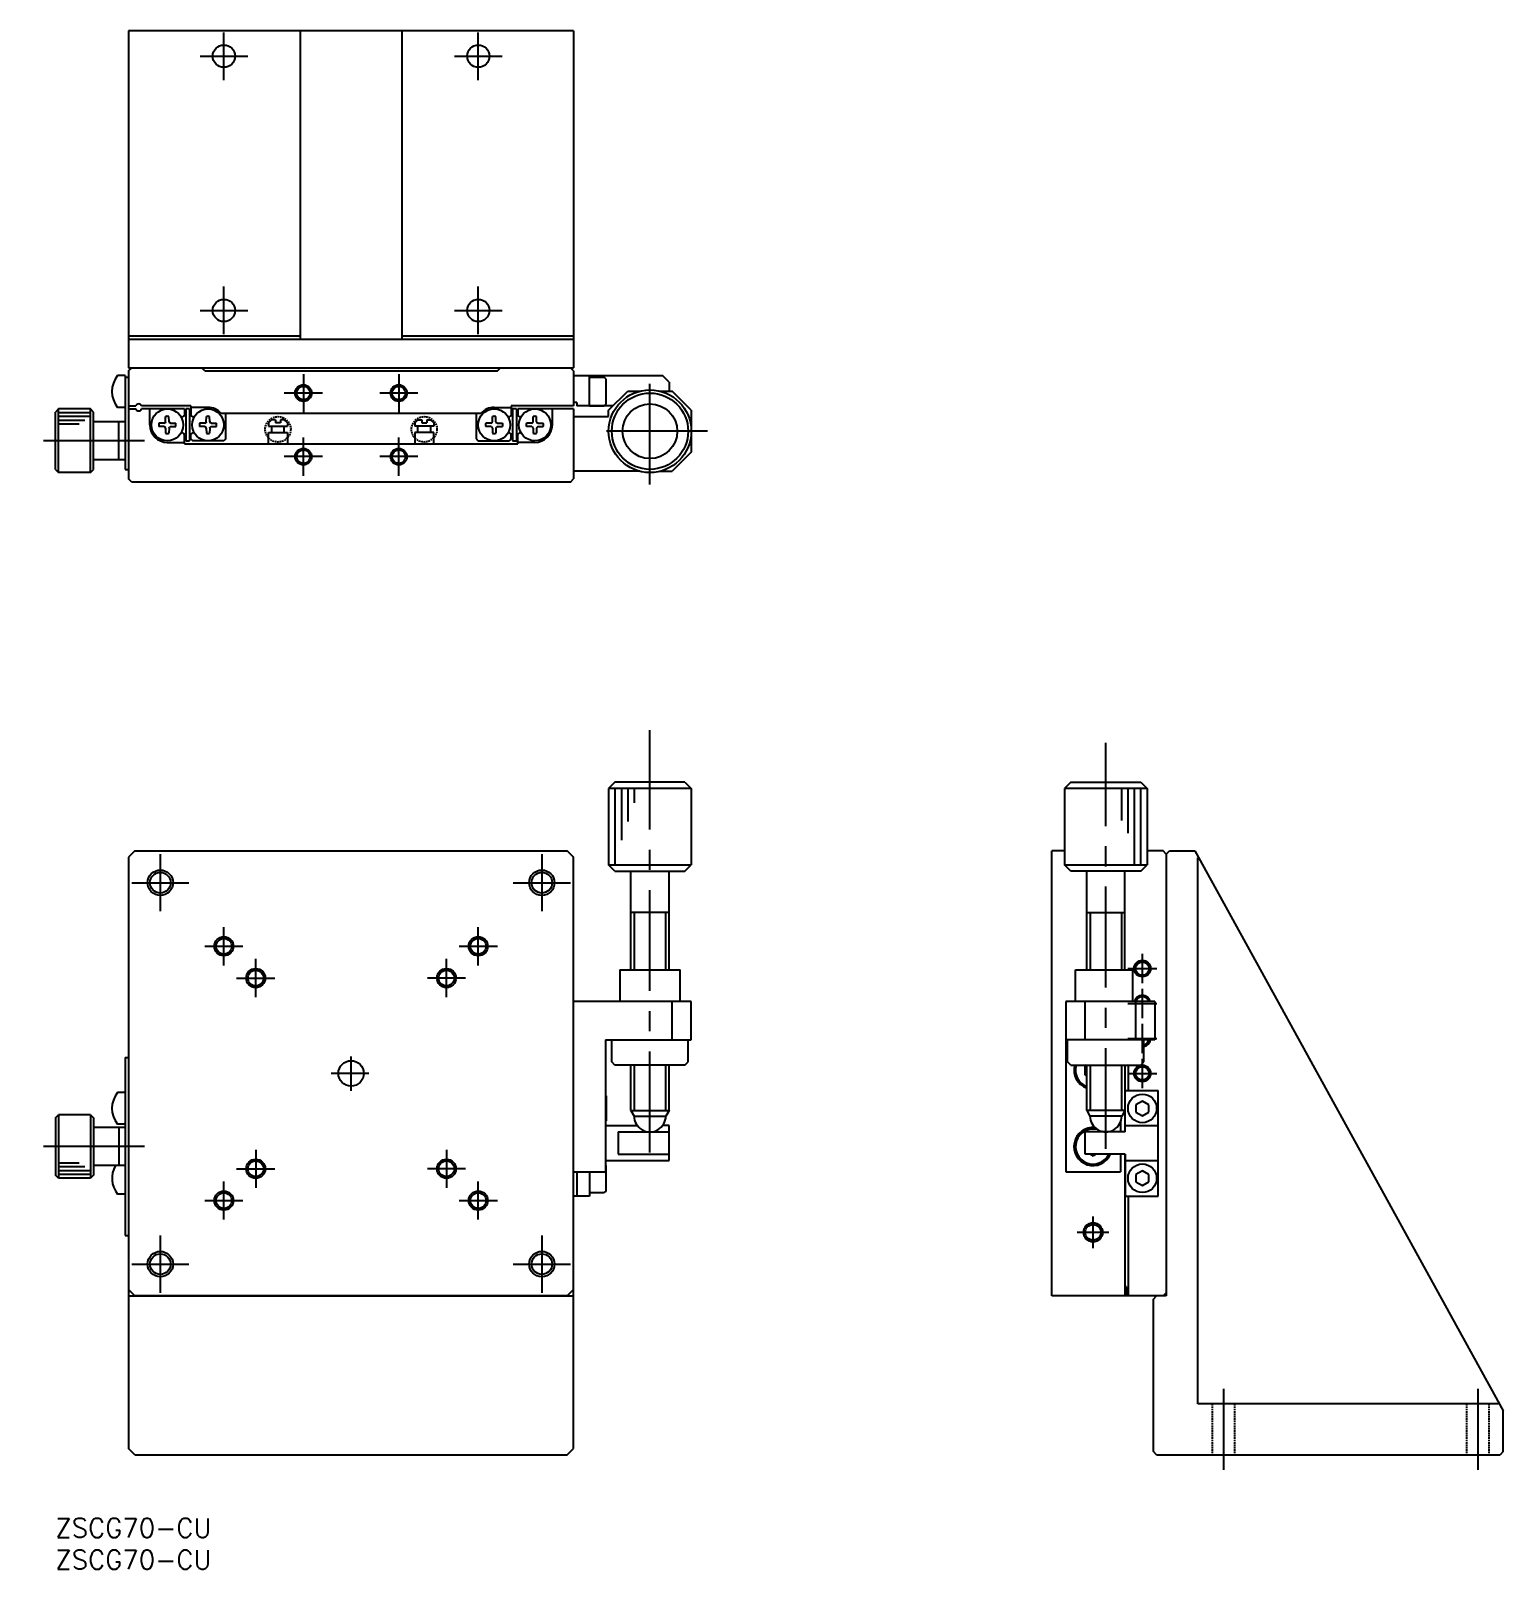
# Model space of a CAD drawing. Extents: x -4 to 228, y -8 to 234.
import ezdxf

# ---------------------------------------------------------------- set-up
doc = ezdxf.new("R2010")
doc.units = 0
doc.header["$LTSCALE"] = 0.5
doc.linetypes.add('CENTER', pattern=[50.8, 31.75, -6.35, 6.35, -6.35])
doc.linetypes.add('DASHED', pattern=[0.75, 0.5, -0.25])
for name, color, linetype in [('MSM_CENTER', 1, 'CENTER'), ('MSM_CONTINUOUS', 7, 'CONTINUOUS'), ('MSM_DASHED', 4, 'DASHED'), ('MSM_NARROW', 5, 'CONTINUOUS'), ('MSM_PART_NUMBER', 7, 'CONTINUOUS')]:
    doc.layers.add(name, color=color, linetype=linetype)
doc.styles.get("Standard").update_dxf_attribs({"font": 'txt.shx', "height": 1, "bigfont": 'bigfont.shx'})

# ---------------------------------------------------------------- blocks, each defined once
blk = doc.blocks.new('*U2')
at = {"layer": 'MSM_PART_NUMBER'}
blk.add_text('ZSCG70-CU', height=3, dxfattribs=at).set_placement((0, -3))
blk = doc.blocks.new('*U3')
at = {"layer": 'MSM_PART_NUMBER'}
blk.add_text('ZSCG70-CU', height=3, dxfattribs=at).set_placement((0, -8))

msp = doc.modelspace()

# ---------------------------------------------------------------- linework, layer by layer
at = {"layer": 'MSM_CENTER'}
for p, q in [((26.499999, 226.276947), (26.499999, 233.776947)), ((66.499999, 226.276947), (66.499999, 233.776947)), ((22.749999, 230.026947), (30.249999, 230.026947)), ((62.749999, 230.026947), (70.249999, 230.026947)), ((26.499999, 186.276947), (26.499999, 193.776947)), ((66.499999, 186.276947), (66.499999, 193.776947)), ((22.749999, 190.026947), (30.249999, 190.026947)), ((62.749999, 190.026947), (70.249999, 190.026947)), ((39.000001, 180.026953), (39.000001, 174.026951)), ((54.000002, 180.026953), (54.000002, 174.026951)), ((42.000002, 177.026952), (35.999999, 177.026952)), ((57.000003, 177.026952), (51, 177.026952)), ((93.500001, 162.63411), (93.500001, 179.072963)), ((14.024179, 169.526953), (-3.868, 169.526953)), ((39.000001, 164.02695), (39.000001, 170.026952)), ((54.000001, 164.02695), (54.000001, 170.026952)), ((102.550579, 171.026952), (85.037292, 171.026952)), ((42.000002, 167.026951), (36.000001, 167.026951)), ((57.000002, 167.026951), (51.000001, 167.026951)), ((93.499998, 57.573708), (93.499998, 124.01098)), ((165.177244, 58.111366), (165.177244, 122.020387)), ((16.5, 104.5), (16.5, 95.500001)), ((76.5, 104.5), (76.5, 95.500001)), ((12, 100), (21, 100)), ((72, 100), (81, 100)), ((26.5, 86.999998), (26.5, 93.000001)), ((66.5, 86.999998), (66.5, 93.000001)), ((23.499999, 90), (29.500001, 90)), ((63.499999, 90), (69.500001, 90)), ((31.5, 81.999998), (31.5, 88.000001)), ((61.5, 81.999998), (61.5, 88.000001)), ((170.927244, 84.200001), (170.927244, 88.800001)), ((28.499999, 85), (34.500001, 85)), ((64.500001, 85), (58.499999, 85)), ((168.627244, 86.500001), (173.227244, 86.500001)), ((170.927244, 78.700001), (170.927244, 83.300001)), ((168.627244, 81.000001), (173.227244, 81.000001)), ((170.927244, 73.200001), (170.927244, 77.800001)), ((168.627244, 75.500001), (173.227244, 75.500001)), ((46.5, 67.246763), (46.5, 72.651176)), ((170.927244, 67.700001), (170.927244, 72.300001)), ((49.316443, 70), (43.365517, 70)), ((168.627244, 70.000001), (173.227244, 70.000001)), ((14.02418, 58.500002), (-3.867999, 58.500002)), ((31.5, 58.000002), (31.5, 51.999999)), ((61.5, 58.000002), (61.5, 51.999999)), ((28.499999, 55), (34.500001, 55)), ((64.500001, 55), (58.499999, 55)), ((26.5, 46.999998), (26.5, 53.000001)), ((66.5, 46.999998), (66.5, 53.000001)), ((23.499999, 50), (29.500001, 50)), ((63.499999, 50), (69.500001, 50)), ((163.177244, 42.500001), (163.177244, 47.500001)), ((16.5, 44.5), (16.5, 35.500001)), ((76.5, 44.5), (76.5, 35.500001)), ((160.677244, 45.000001), (165.677244, 45.000001)), ((12, 40), (21, 40)), ((72, 40), (81, 40)), ((183.677239, 20.384977), (183.677239, 7.613022)), ((223.677239, 20.384977), (223.677239, 7.613022))]:
    msp.add_line(p, q, dxfattribs=at)
at = {"layer": 'MSM_CONTINUOUS'}
for p, q in [((81.499998, 234.026947), (11.5, 234.026947)), ((11.5, 234.026947), (11.5, 181.026952)), ((38.499999, 234.026947), (38.499999, 185.526952)), ((54.499999, 234.026947), (54.499999, 185.526952)), ((81.499998, 234.026947), (81.499998, 181.026952)), ((11.5, 186.026952), (38.499999, 186.026952)), ((11.5, 185.526952), (81.499998, 185.526952)), ((54.499999, 186.026952), (81.499998, 186.026952)), ((10.999999, 179.776952), (9.7775, 179.776952)), ((10.999999, 179.776952), (10.999999, 165.026951)), ((10.999999, 179.526952), (11.499999, 179.526952)), ((11.499999, 180.526952), (11.999999, 181.026952)), ((11.499999, 180.526952), (11.499999, 163.526951)), ((11.5, 181.026952), (81.499998, 181.026952)), ((23.500001, 180.526952), (23.000001, 181.026952)), ((23.500001, 180.526952), (69.500001, 180.526952)), ((69.500001, 180.526952), (70.000001, 181.026952)), ((81.499999, 180.526952), (80.999999, 181.026952)), ((81.499999, 180.526952), (81.499999, 175.026952)), ((95.5, 179.726952), (81.5, 179.726952)), ((84.000001, 175.026953), (84.000001, 179.726952)), ((84.000001, 179.526952), (86.3, 179.526952)), ((86.600001, 179.226951), (86.3, 179.526952)), ((86.600001, 175.326952), (86.600001, 179.226951)), ((96.5, 178.726952), (95.5, 179.726952)), ((87.000001, 174.326951), (90.000001, 177.326951)), ((90.000001, 177.326951), (91.900001, 177.326951)), ((95.100001, 177.326951), (97.000001, 177.326951)), ((96.5, 178.726952), (96.5, 177.326951)), ((100.000001, 174.326951), (97.000001, 177.326951)), ((0.499999, 174.526953), (-0.000001, 174.026953)), ((5.499999, 174.526953), (0.499999, 174.526953)), ((0.499999, 164.526953), (0.499999, 174.526953)), ((5.999999, 174.026953), (5.499999, 174.526953)), ((5.499999, 164.526953), (5.499999, 174.526953)), ((10.999999, 174.776952), (9.7775, 174.776952)), ((11.5, 174.526961), (12.641743, 174.526961)), ((11.500001, 175.02696), (12.641743, 175.02696)), ((21.300004, 175.026958), (13.558258, 175.026959)), ((20.300003, 174.526959), (13.558258, 174.526961)), ((14.850001, 172.02696), (14.850002, 174.526959)), ((20.300002, 174.526957), (20.300002, 173.441172)), ((20.500002, 174.526958), (20.500001, 169.526958)), ((21.100002, 174.526958), (20.500002, 174.526958)), ((21.100002, 174.526958), (21.100001, 169.526958)), ((21.300002, 175.026957), (21.300002, 173.441171)), ((24.000003, 174.776956), (21.300003, 174.776957)), ((68.999999, 174.776952), (71.699999, 174.776952)), ((71.699999, 175.026951), (71.699999, 173.441165)), ((81.500001, 175.026943), (71.7, 175.026946)), ((71.9, 174.526952), (71.899999, 169.526952)), ((72.5, 174.526952), (71.9, 174.526952)), ((72.5, 174.526952), (72.499999, 169.526952)), ((72.699999, 174.526951), (72.699999, 173.441166)), ((81.5, 174.526944), (72.7, 174.526945)), ((78.15, 172.026952), (78.15, 174.526952)), ((82.000001, 175.526953), (81.499999, 175.526953)), ((81.499999, 174.526952), (81.499999, 163.526951)), ((82.000001, 175.526953), (82.000001, 175.026953)), ((87.700004, 175.026953), (82.000001, 175.026953)), ((84.000001, 175.026951), (86.3, 175.026951)), ((86.600001, 175.326952), (86.3, 175.026951)), ((87.000001, 173.326953), (87.000001, 174.326951)), ((100.000001, 174.326951), (100.000001, 167.726953)), ((-0.000001, 165.026953), (-0.000001, 174.026953)), ((5.999999, 165.026953), (5.999999, 174.026953)), ((10.999999, 172.526953), (5.999999, 172.526953)), ((9.999999, 166.526953), (9.999999, 172.526953)), ((17.118141, 172.301671), (16.275275, 172.286959)), ((17.118141, 172.301671), (17.252155, 172.361338)), ((17.325594, 172.526284), (17.252155, 172.361338)), ((17.325594, 172.526284), (17.340001, 173.351685)), ((17.874408, 172.526284), (17.860001, 173.351685)), ((17.874408, 172.526284), (17.947847, 172.361338)), ((18.081861, 172.301671), (17.947847, 172.361338)), ((18.081861, 172.301671), (18.924727, 172.286958)), ((23.518142, 172.30167), (22.675276, 172.286957)), ((23.518142, 172.30167), (23.652156, 172.361336)), ((23.725595, 172.526282), (23.652156, 172.361336)), ((23.725595, 172.526282), (23.740002, 173.351684)), ((24.27441, 172.526282), (24.260002, 173.351683)), ((24.27441, 172.526282), (24.347848, 172.361336)), ((24.481862, 172.301669), (24.347848, 172.361336)), ((24.481862, 172.301669), (25.324728, 172.286957)), ((66.920935, 173.82695), (26.07907, 173.82695)), ((26.800001, 169.826955), (26.800002, 173.826953)), ((33.499999, 172.326954), (33.999999, 172.826954)), ((33.499999, 172.326954), (33.499999, 171.826962)), ((34.6, 172.826954), (33.999999, 172.826954)), ((34.6, 172.826954), (34.6, 172.326954)), ((35.399999, 172.326954), (34.6, 172.326954)), ((35.999999, 172.826954), (35.399999, 172.826954)), ((35.399999, 172.826954), (35.399999, 172.326954)), ((36.5, 172.326954), (35.999999, 172.826954)), ((36.5, 172.326962), (36.5, 171.82697)), ((56.499998, 172.326954), (56.999999, 172.826954)), ((56.499998, 172.326962), (56.499998, 171.82697)), ((56.999999, 172.826954), (57.599999, 172.826954)), ((57.599999, 172.826954), (57.599999, 172.326954)), ((57.599999, 172.326954), (58.399998, 172.326954)), ((58.399998, 172.826954), (58.999999, 172.826954)), ((58.399998, 172.826954), (58.399998, 172.326954)), ((59.499999, 172.326954), (58.999999, 172.826954)), ((59.499999, 172.326954), (59.499999, 171.826962)), ((66.199999, 169.826951), (66.199999, 173.826949)), ((68.518139, 172.301665), (67.675272, 172.286952)), ((68.518139, 172.301665), (68.652152, 172.361331)), ((68.725591, 172.526277), (68.652152, 172.361331)), ((68.725591, 172.526277), (68.739998, 173.351679)), ((69.274406, 172.526277), (69.259998, 173.351679)), ((69.274406, 172.526277), (69.347845, 172.361331)), ((69.481858, 172.301665), (69.347845, 172.361331)), ((69.481858, 172.301665), (70.324725, 172.286952)), ((74.91814, 172.301665), (74.075273, 172.286952)), ((74.91814, 172.301665), (75.052154, 172.361331)), ((75.125592, 172.526277), (75.052154, 172.361331)), ((75.125592, 172.526277), (75.14, 173.351679)), ((75.674407, 172.526277), (75.66, 173.351679)), ((75.674407, 172.526277), (75.747846, 172.361331)), ((75.881859, 172.301665), (75.747846, 172.361331)), ((75.881859, 172.301665), (76.724726, 172.286952)), ((81.5, 173.326953), (87.000001, 173.326953)), ((17.118141, 171.752247), (16.275274, 171.766959)), ((17.118141, 171.752247), (17.252155, 171.69258)), ((17.325593, 171.527634), (17.252155, 171.69258)), ((17.325593, 171.527634), (17.34, 170.702233)), ((17.874408, 171.527634), (17.86, 170.702232)), ((17.874408, 171.527634), (17.947847, 171.69258)), ((18.081861, 171.752246), (17.947847, 171.69258)), ((18.081861, 171.752246), (18.924727, 171.766958)), ((20.3, 169.026957), (20.300001, 170.612745)), ((20.500001, 169.526958), (21.100001, 169.526958)), ((21.300001, 169.826956), (21.300001, 170.612744)), ((21.300001, 169.826956), (21.6, 169.526956)), ((26.500001, 169.526955), (21.6, 169.526956)), ((23.518142, 171.752245), (22.675276, 171.766957)), ((23.518142, 171.752245), (23.652156, 171.692578)), ((23.725594, 171.527632), (23.652156, 171.692578)), ((23.725594, 171.527632), (23.740002, 170.702231)), ((24.274409, 171.527632), (24.260002, 170.702231)), ((24.274409, 171.527632), (24.347848, 171.692578)), ((24.481862, 171.752245), (24.347848, 171.692578)), ((24.481862, 171.752245), (25.324728, 171.766957)), ((26.800001, 169.826955), (26.500001, 169.526955)), ((33.499999, 171.826958), (36.5, 171.826958)), ((33.499999, 170.826958), (36.5, 170.826958)), ((33.499999, 169.026959), (33.499999, 170.826958)), ((33.999999, 171.826958), (33.999999, 170.826958)), ((35.999999, 170.826958), (35.999999, 171.826958)), ((36.5, 170.826966), (36.5, 169.026967)), ((59.499999, 171.826958), (56.499998, 171.826958)), ((56.499998, 170.826966), (56.499998, 169.026967)), ((59.499999, 170.826958), (56.499998, 170.826958)), ((56.999999, 170.826958), (56.999999, 171.826958)), ((58.999999, 171.826958), (58.999999, 170.826958)), ((59.499999, 169.026959), (59.499999, 170.826958)), ((66.199999, 169.826951), (66.499999, 169.526951)), ((66.499999, 169.526951), (71.399999, 169.526951)), ((68.518139, 171.75224), (67.675272, 171.766952)), ((68.518139, 171.75224), (68.652152, 171.692573)), ((68.725591, 171.527627), (68.652152, 171.692573)), ((68.725591, 171.527627), (68.739998, 170.702226)), ((69.274406, 171.527627), (69.259998, 170.702226)), ((69.274406, 171.527627), (69.347845, 171.692573)), ((69.481858, 171.75224), (69.347845, 171.692573)), ((69.481858, 171.75224), (70.324725, 171.766952)), ((71.699999, 169.826951), (71.399999, 169.526951)), ((71.699999, 169.826951), (71.699999, 170.612738)), ((71.899999, 169.526952), (72.499999, 169.526952)), ((72.699999, 169.026951), (72.699999, 170.612739)), ((74.91814, 171.75224), (74.075273, 171.766952)), ((74.91814, 171.75224), (75.052154, 171.692573)), ((75.125592, 171.527627), (75.052154, 171.692573)), ((75.125592, 171.527627), (75.14, 170.702226)), ((75.674407, 171.527627), (75.66, 170.702226)), ((75.674407, 171.527627), (75.747846, 171.692573)), ((75.881859, 171.75224), (75.747846, 171.692573)), ((75.881859, 171.75224), (76.724726, 171.766952)), ((17.6, 169.276959), (20.3, 169.276958)), ((20.3, 169.026957), (72.699999, 169.026957)), ((75.4, 169.276952), (72.699999, 169.276952)), ((100.000001, 167.726953), (97.000001, 164.726953)), ((-0.000001, 165.026953), (0.499999, 164.526953)), ((5.499999, 164.526953), (5.999999, 165.026953)), ((10.999999, 166.526953), (5.999999, 166.526953)), ((10.999999, 165.026951), (11.499999, 165.026951)), ((91.900001, 164.726953), (81.5, 164.726953)), ((95.100001, 164.726953), (97.000001, 164.726953)), ((5.499999, 164.526953), (0.499999, 164.526953)), ((11.999999, 163.026951), (11.499999, 163.526951)), ((80.999999, 163.026951), (11.999999, 163.026951)), ((80.999999, 163.026951), (81.499999, 163.526951)), ((87.999998, 115.800002), (86.999998, 114.800002)), ((86.999998, 114.800002), (86.999998, 102.800001)), ((99.999998, 114.800002), (87.000265, 114.800002)), ((98.999998, 115.800002), (87.999998, 115.800002)), ((98.999998, 115.800002), (99.999998, 114.800002)), ((99.999998, 114.800002), (99.999998, 102.800001)), ((159.677244, 115.800002), (158.677244, 114.800002)), ((158.677244, 114.800002), (158.677244, 102.800001)), ((171.677244, 114.800002), (158.677511, 114.800002)), ((159.677244, 115.800002), (170.677244, 115.800002)), ((170.677244, 115.800002), (171.677244, 114.800002)), ((171.677244, 114.800002), (171.677244, 102.800001)), ((12.499999, 105.000002), (11.499999, 104.000002)), ((12.5, 105.000001), (11.5, 104.000001)), ((12.499999, 105.000002), (80.499999, 105.000002)), ((12.5, 105.000001), (80.499998, 105.000001)), ((81.499998, 104.000001), (80.499998, 105.000001)), ((80.499999, 105.000002), (81.499999, 104.000002)), ((156.677244, 35.000001), (156.677244, 105.000001)), ((158.677244, 105.000001), (156.677244, 105.000001)), ((174.177244, 105.000001), (171.677244, 105.000001)), ((174.677244, 104.500001), (174.177244, 105.000001)), ((174.677244, 104.500001), (175.177244, 105.000001)), ((174.677244, 104.500001), (174.677244, 35.000001)), ((175.177244, 105.000001), (179.177244, 105.000001)), ((179.177244, 105.000001), (227.677239, 16.912503)), ((11.499999, 104.000002), (11.499999, 36.000003)), ((11.5, 104.000001), (11.5, 11)), ((81.499998, 11), (81.499998, 104.000001)), ((86.999998, 102.800002), (99.999998, 102.800002)), ((87.999998, 101.800001), (86.999998, 102.800001)), ((87.999998, 101.800001), (98.999998, 101.800001)), ((90.499998, 86.300001), (90.499998, 101.800001)), ((96.499998, 86.300001), (96.499998, 101.800001)), ((98.999998, 101.800001), (99.999998, 102.800001)), ((158.677244, 102.800002), (171.677244, 102.800002)), ((159.677244, 101.800001), (158.677244, 102.800001)), ((170.677244, 101.800001), (159.677244, 101.800001)), ((162.177244, 86.300001), (162.177244, 101.800001)), ((168.177244, 86.300001), (168.177244, 101.800001)), ((170.677244, 101.800001), (171.677244, 102.800001)), ((179.677244, 18.000003), (179.677244, 103.912501)), ((96.499998, 95.300001), (90.499998, 95.300001)), ((162.177244, 95.300001), (168.177244, 95.300001)), ((88.749998, 86.300001), (98.249998, 86.300001)), ((88.749998, 86.300001), (88.749998, 81.300001)), ((98.249998, 81.300001), (98.249998, 86.300001)), ((160.427244, 86.300001), (169.427244, 86.300001)), ((160.427244, 81.300001), (160.427244, 86.300001)), ((169.427244, 81.300001), (169.427244, 86.300001)), ((99.999998, 81.300001), (81.499998, 81.300001)), ((96.999998, 75.300001), (96.999998, 81.300001)), ((99.999998, 75.300001), (99.999998, 81.300001)), ((158.877244, 81.300001), (158.877244, 54.500001)), ((172.877244, 81.300001), (158.877244, 81.300001)), ((161.877244, 81.300001), (161.877244, 75.300001)), ((169.877244, 81.300001), (169.877244, 75.300001)), ((172.877244, 81.300001), (172.877244, 75.300001)), ((86.499998, 75.300001), (86.499998, 54.500001)), ((86.499998, 75.300001), (99.999998, 75.300001)), ((87.499998, 71.800001), (87.499998, 75.300001)), ((99.499997, 71.800001), (99.499997, 75.300001)), ((172.877244, 75.300001), (158.877244, 75.300001)), ((159.177245, 71.800001), (159.177245, 75.300001)), ((171.177244, 71.800001), (171.177244, 75.300001)), ((11, 72.499997), (11, 44.500007)), ((11, 72.499997), (11.5, 72.499997)), ((87.999998, 71.300001), (87.499998, 71.800001)), ((98.999997, 71.300001), (87.999998, 71.300001)), ((90.499998, 64.166033), (90.499998, 71.300001)), ((96.499998, 64.166033), (96.499998, 71.300001)), ((98.999997, 71.300001), (99.499997, 71.800001)), ((159.677245, 71.300001), (159.177245, 71.800001)), ((159.677245, 71.300001), (170.677244, 71.300001)), ((162.062885, 71.300001), (161.927244, 71.221689)), ((161.927244, 69.778313), (161.927244, 71.221689)), ((162.177244, 64.166033), (162.177244, 71.300001)), ((168.177244, 71.300001), (168.177244, 60.800001)), ((168.677244, 71.300001), (168.677244, 67.300001)), ((170.677244, 71.300001), (171.177244, 71.800001)), ((162.177244, 69.633975), (161.927244, 69.778313)), ((11, 66.999999), (9.777501, 66.999999)), ((86.499998, 66.55), (86.599998, 66.45)), ((86.599998, 66.45), (86.599998, 62.550001)), ((168.227244, 67.300001), (173.427244, 67.300001)), ((168.227244, 60.800001), (168.227244, 67.300001)), ((170.927244, 65.654701), (169.927244, 65.077351)), ((171.927244, 65.077351), (170.927244, 65.654701)), ((173.427244, 50.700001), (173.427244, 67.300001)), ((0, 63.000002), (0.5, 63.500002)), ((0, 63.000002), (0, 54.000002)), ((5.5, 63.500002), (0.5, 63.500002)), ((0.5, 63.500002), (0.5, 53.500002)), ((5.5, 63.500002), (6, 63.000002)), ((5.5, 63.500002), (5.5, 53.500002)), ((6, 63.000002), (6, 54.000002)), ((90.499998, 64.166033), (96.499998, 64.166033)), ((90.499998, 64.166033), (91.000002, 63.3)), ((91.000002, 63.3), (95.999998, 63.3)), ((96.499998, 64.166033), (95.999994, 63.3)), ((168.177244, 64.166033), (162.177244, 64.166033)), ((162.177244, 64.166033), (162.677249, 63.3)), ((167.67724, 63.3), (162.677244, 63.3)), ((168.177244, 64.166033), (167.67724, 63.3)), ((169.927244, 65.077351), (169.927244, 63.92265)), ((169.927244, 63.92265), (170.927244, 63.3453)), ((170.927244, 63.3453), (171.927244, 63.92265)), ((171.927244, 63.92265), (171.927244, 65.077351)), ((11, 61.500002), (6, 61.500002)), ((11, 61.999999), (9.777501, 61.999999)), ((10, 61.500002), (10, 55.500002)), ((86.499998, 62.450001), (86.599998, 62.550001)), ((86.499998, 61.800001), (91.5, 61.800001)), ((88.499998, 60.800001), (88.499998, 57.300001)), ((88.499998, 60.800001), (96.499998, 60.800001)), ((96.499998, 61.800001), (95.499996, 61.800001)), ((96.499998, 56.300001), (96.499998, 61.800001)), ((161.927244, 57.300001), (161.927244, 60.800001)), ((168.227244, 60.800001), (161.927244, 60.800001)), ((167.477244, 62.320209), (167.477244, 60.800001)), ((168.227244, 61.800001), (173.427244, 61.800001)), ((86.499998, 56.300001), (96.499998, 56.300001)), ((88.499998, 57.300001), (96.499998, 57.300001)), ((168.227244, 57.300001), (161.927244, 57.300001)), ((162.755704, 57.300001), (163.177244, 57.056624)), ((163.598785, 57.300001), (163.177244, 57.056624)), ((167.477244, 57.300001), (167.477244, 54.500001)), ((168.177244, 57.300001), (168.177244, 35.000001)), ((168.227244, 57.300001), (168.227244, 50.700001)), ((168.227244, 56.300001), (173.427244, 56.300001)), ((0.5, 53.500002), (0, 54.000002)), ((5.5, 53.500002), (0.5, 53.500002)), ((6, 54.000002), (5.5, 53.500002)), ((11, 55.500002), (6, 55.500002)), ((81.499998, 54.500001), (86.499998, 54.500001)), ((81.999998, 54.500001), (81.999998, 50.700001)), ((83.999998, 54.500001), (83.999998, 50.700001)), ((86.499998, 55.550001), (86.599998, 55.450001)), ((86.599998, 51.550002), (86.599998, 55.450001)), ((158.877244, 54.500001), (167.477244, 54.500001)), ((170.927244, 54.654701), (169.927244, 54.077351)), ((169.927244, 54.077351), (169.927244, 52.92265)), ((171.927244, 54.077351), (170.927244, 54.654701)), ((171.927244, 52.92265), (171.927244, 54.077351)), ((11, 51), (9.777501, 51)), ((83.999998, 51.250001), (86.299997, 51.250001)), ((86.599998, 51.550002), (86.299997, 51.250001)), ((169.927244, 52.92265), (170.927244, 52.3453)), ((170.927244, 52.3453), (171.927244, 52.92265)), ((83.999998, 50.700001), (81.499998, 50.700001)), ((168.227244, 50.700001), (173.427244, 50.700001)), ((168.677244, 50.700001), (168.677244, 35.000001)), ((11, 44.500007), (11.5, 44.500007)), ((168.427244, 36.400001), (168.177244, 36.400001)), ((168.427244, 36.400001), (168.427244, 35.000001)), ((11.499999, 36.000003), (12.499999, 35.000003)), ((11.5, 35.000001), (81.499998, 35.000001)), ((80.499999, 35.000003), (12.499999, 35.000003)), ((80.499999, 35.000003), (81.499999, 36.000003)), ((174.677244, 35.000001), (156.677244, 35.000001)), ((172.677244, 34.500001), (173.177244, 35.000001)), ((172.677244, 10.5), (172.677244, 34.500001)), ((174.677244, 35.500001), (174.177244, 35.000001)), ((174.677244, 35.5), (174.177244, 35)), ((227.177239, 18.000003), (179.677244, 18.000003)), ((227.677239, 10.5), (227.677239, 16.912503)), ((12.5, 10), (11.5, 11)), ((12.5, 10), (80.499998, 10)), ((80.499998, 10), (81.499998, 11)), ((173.177244, 10), (172.677244, 10.5)), ((173.177244, 10), (227.177239, 10)), ((227.677239, 10.5), (227.177239, 10))]:
    msp.add_line(p, q, dxfattribs=at)
for centre, radius in [((26.499999, 230.026947), 1.75), ((66.499999, 230.026947), 1.75), ((26.499999, 190.026947), 1.75), ((66.499999, 190.026947), 1.75), ((39.000002, 177.026952), 1.0565), ((54.000001, 177.026952), 1.0565), ((93.500001, 171.026952), 6.499999), ((93.500001, 171.026952), 5.999998), ((17.600001, 172.026958), 2.5), ((24.000001, 172.026957), 2.5), ((68.999999, 172.026952), 2.5), ((75.4, 172.026952), 2.5), ((93.500001, 171.026952), 4.3), ((39.000002, 167.026951), 1.0565), ((54.000001, 167.026951), 1.0565), ((16.5, 100), 1.621), ((76.5, 100), 1.621), ((26.5, 90), 1.2295), ((66.5, 90), 1.2295), ((170.927244, 86.500001), 1.0565), ((31.5, 85), 1.2295), ((61.5, 85), 1.2295), ((46.5, 70), 2), ((170.927244, 70.000001), 1.0565), ((170.927244, 64.500001), 2.25), ((31.5, 55), 1.2295), ((61.5, 55), 1.2295), ((170.927244, 53.500001), 2.25), ((26.5, 50), 1.2295), ((66.5, 50), 1.2295), ((163.177244, 45.000001), 1.2295), ((16.5, 40), 1.621), ((76.5, 40), 1.621)]:
    msp.add_circle(centre, radius, dxfattribs=at)
for centre, radius, start, end in [((12.899999, 177.276952), 4, 141.317813, 218.682187), ((13.1, 174.726961), 0.5, 203.578165, 336.421808), ((13.100001, 174.826959), 0.5, 23.578165, 156.421808), ((24.000002, 172.026956), 2.75, 40.88511, 90), ((68.999999, 172.026952), 2.75, 90, 139.11489), ((17.600001, 172.026959), 2.75, 180, 270), ((17.600001, 172.026959), 1.35, 168.895861, 191.104108), ((17.600001, 172.026959), 1.35, 78.895861, 101.104108), ((17.600001, 172.026959), 1.35, 348.895861, 11.104108), ((20.800001, 172.026958), 1.5, 101.536952, 130.541607), ((20.800001, 172.026958), 1.5, 49.458363, 78.463034), ((24.000002, 172.026957), 1.35, 168.895861, 191.104108), ((24.000002, 172.026957), 1.35, 78.895861, 101.104108), ((24.000002, 172.026957), 1.35, 348.895861, 11.104108), ((68.999998, 172.026952), 1.35, 168.895876, 191.104124), ((68.999998, 172.026952), 1.35, 78.895876, 101.104124), ((68.999998, 172.026952), 1.35, 348.895876, 11.104124), ((72.199999, 172.026952), 1.5, 101.536952, 130.541607), ((72.199999, 172.026952), 1.5, 49.458363, 78.463034), ((75.4, 172.026952), 1.35, 168.895876, 191.104124), ((75.4, 172.026952), 1.35, 78.895876, 101.104124), ((75.4, 172.026952), 2.75, 270, 0), ((75.4, 172.026952), 1.35, 348.895876, 11.104124), ((17.600001, 172.026959), 1.35, 258.895861, 281.104108), ((20.800001, 172.026958), 1.5, 229.458363, 258.463018), ((20.800001, 172.026958), 1.5, 281.536936, 310.541607), ((24.000002, 172.026957), 1.35, 258.895861, 281.104108), ((68.999998, 172.026952), 1.35, 258.895876, 281.104124), ((72.199999, 172.026952), 1.5, 229.458363, 258.463018), ((72.199999, 172.026952), 1.5, 281.536936, 310.541607), ((75.4, 172.026952), 1.35, 258.895876, 281.104124), ((170.927244, 81.000001), 1.0565, 16.49648128, 163.50351872), ((170.927244, 75.500001), 1.0565, 283.6877478, 349.08781288), ((163.177244, 70.500001), 3, 164.53399, 250.528779), ((163.177244, 70.500001), 2.75, 163.08761, 248.676314), ((12.9, 64.499999), 4, 141.317813, 218.682187), ((93.499998, 63.3), 2.499998, 179.999975, 0), ((165.177245, 63.3), 2.499998, 180, 0.000025), ((163.177244, 58.500001), 3, 84.671055, 336.421822), ((163.177244, 58.500001), 2.75, 74.923246, 334.127904), ((163.177244, 58.500001), 2.75, 56.758097, 59.837012), ((12.9, 53.5), 4, 149.999975, 218.682187)]:
    msp.add_arc(centre, radius, start, end, dxfattribs=at)
at = {"layer": 'MSM_DASHED'}
for p, q in [((181.927239, 18.000003), (181.927239, 10)), ((185.427239, 18.000003), (185.427239, 10)), ((221.927239, 18.000003), (221.927239, 10)), ((225.427239, 18.000003), (225.427239, 10))]:
    msp.add_line(p, q, dxfattribs=at)
for centre in [(34.999999, 171.326958), (57.999999, 171.326958)]:
    msp.add_circle(centre, 2, dxfattribs=at)
at = {"layer": 'MSM_NARROW'}
for p, q in [((5.499999, 173.926953), (0.499999, 173.926953)), ((5.499999, 173.326953), (0.499999, 173.326953)), ((4.636373, 172.726952), (0.499999, 172.726952)), ((3.766001, 172.126952), (0.499999, 172.126952)), ((88.000265, 114.800002), (88.000265, 102.800001)), ((89.000265, 114.800002), (89.000265, 106.683808)), ((90.000265, 114.800002), (90.000265, 109.629359)), ((91.000265, 114.800002), (91.000265, 112.565834)), ((167.677244, 109.800002), (167.677244, 114.800002)), ((168.677244, 107.800002), (168.677244, 114.800002)), ((169.677244, 102.800002), (169.677244, 114.800002)), ((170.677244, 102.800002), (170.677244, 114.800002)), ((91.041498, 95.305001), (91.041498, 86.305001)), ((95.958498, 95.305001), (95.958498, 86.305001)), ((162.718744, 95.305001), (162.718744, 86.305001)), ((167.635744, 95.305001), (167.635744, 86.305001)), ((91.041498, 71.299988), (91.041498, 64.166014)), ((95.958498, 71.299988), (95.958498, 64.166014)), ((162.718744, 71.299988), (162.718744, 64.166014)), ((167.635744, 71.299988), (167.635744, 64.166014)), ((3.766002, 55.900003), (0.5, 55.900003)), ((4.636374, 55.300003), (0.5, 55.300003)), ((5.5, 54.700002), (0.5, 54.700002)), ((5.5, 54.100002), (0.5, 54.100002))]:
    msp.add_line(p, q, dxfattribs=at)
for centre, radius in [((39.000002, 177.026952), 1.3), ((54.000001, 177.026952), 1.3), ((39.000002, 167.026951), 1.3), ((54.000001, 167.026951), 1.3), ((16.5, 100), 2), ((76.5, 100), 2), ((26.5, 90), 1.5), ((66.5, 90), 1.5), ((170.927244, 86.500001), 1.3), ((31.5, 85), 1.5), ((61.5, 85), 1.5), ((170.927244, 70.000001), 1.3), ((31.5, 55), 1.5), ((61.5, 55), 1.5), ((26.5, 50), 1.5), ((66.5, 50), 1.5), ((163.177244, 45.000001), 1.5), ((16.5, 40), 2), ((76.5, 40), 2)]:
    msp.add_circle(centre, radius, dxfattribs=at)
for centre, start, end in [((170.927244, 81.000001), 13.3423638, 166.6576362), ((170.927244, 75.500001), 281.08748921, 351.1501169)]:
    msp.add_arc(centre, 1.3, start, end, dxfattribs=at)

# ---------------------------------------------------------------- block references
at = {"layer": 'MSM_CONTINUOUS'}
for name in ['*U2', '*U3']:
    msp.add_blockref(name, (0, 0), dxfattribs=at)

doc.saveas('drawing.dxf')
